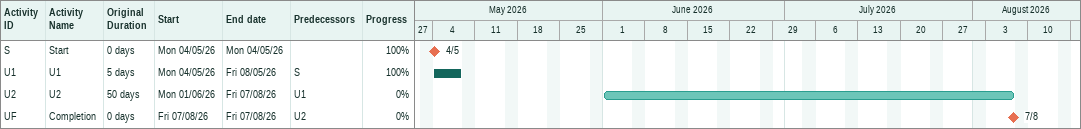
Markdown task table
| ID | Task | Original duration | Start | Finish | Predecessors | % complete |
|---|---|---|---|---|---|---|
| S | Start | 0d | 2026-05-04 | 2026-05-04 |  | 100 |
| U1 | U1 | 5d | 2026-05-04 | 2026-05-08 | S | 100 |
| U2 | U2 | 50d | 2026-06-01 | 2026-08-07 | U1 | 0 |
| UF | Completion | 0d | 2026-08-07 | 2026-08-07 | U2 | 0 |
